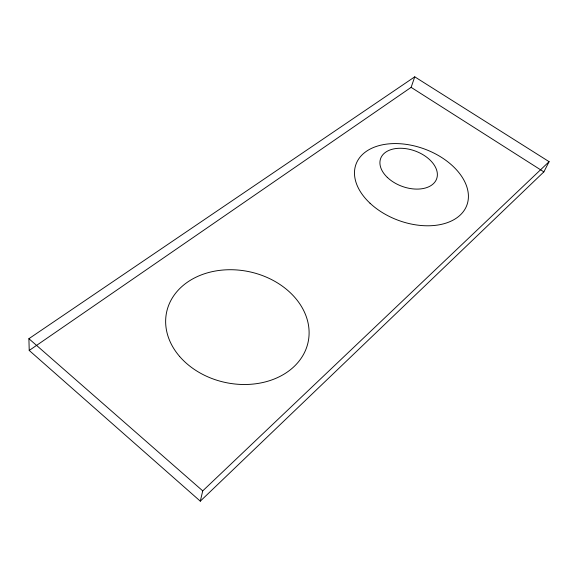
<?xml version="1.0" encoding="UTF-8"?>
<svg xmlns="http://www.w3.org/2000/svg" width="578" height="578" viewBox="0 0 578 578"><rect width="100%" height="100%" fill="white"/><g stroke="black" fill="none" stroke-linecap="round" stroke-linejoin="round"><path stroke-width="0.87" d="M200.299 501.169L202.734 490.874L549.1 161.674L414.751 76.831L28.9 338.694L29.225 350.456L200.299 501.169L543.862 171.883L549.1 161.674M29.225 350.456L411.124 87.357L414.751 76.831M411.124 87.357L543.862 171.883M28.9 338.694L202.734 490.874M387.274 177.338A29.781 18.85 19.9 0 0 435.964 180.358A29.781 18.85 19.9 0 0 402.693 148.336A29.781 18.85 19.9 0 0 387.274 177.338M370.021 203.225A59.093 37.989 20.3 0 0 466.013 207.213A59.093 37.989 20.3 0 0 398.285 143.64A59.093 37.989 20.3 0 0 370.021 203.225M179.606 356.431A72.315 56.651 11.8 0 0 303.089 355.174A72.315 56.651 11.8 0 0 229.452 269.724A72.315 56.651 11.8 0 0 179.606 356.431"/></g></svg>
